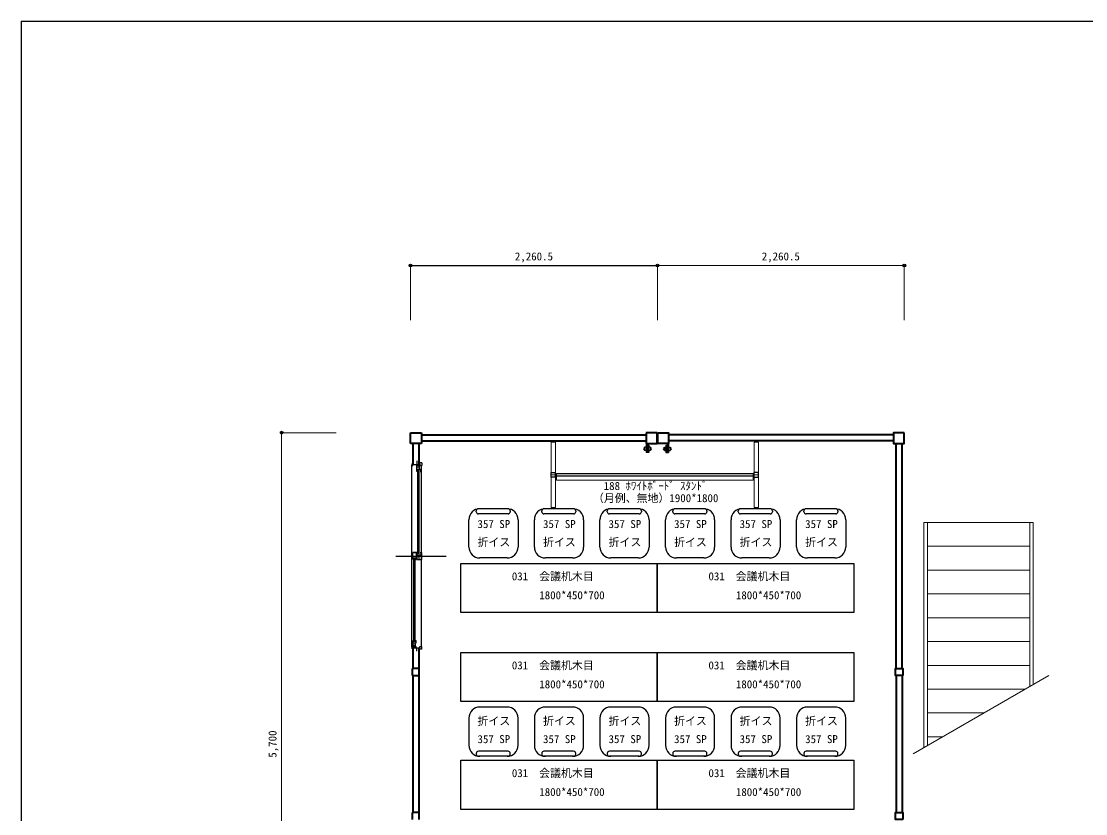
# Model space of a CAD drawing. Units: millimetres, scale not verified. Extents: x -9777 to 9888, y -7005 to 6977.
# Drawn here: x -9777 to -32, y -276 to 6977 of the extents above; entities that cross this region are included whole.
import ezdxf
from ezdxf.enums import TextEntityAlignment as Align

# ---------------------------------------------------------------- set-up
doc = ezdxf.new("R2010")
doc.units = ezdxf.units.MM
doc.header["$LTSCALE"] = 50
doc.header["$PDMODE"] = 32
doc.header["$PDSIZE"] = 25
for name, color, linetype, lineweight in [('0-0', 7, 'Continuous', 25), ('0-1', 7, 'Continuous', 25), ('0-2', 7, 'Continuous', 25)]:
    doc.layers.add(name, color=color, linetype=linetype, lineweight=lineweight)
doc.styles.add('ＭＳ ゴシック', font='')
doc.styles.get('ＭＳ ゴシック').set_extended_font_data('MS Gothic')

msp = doc.modelspace()

# ---------------------------------------------------------------- linework, layer by layer
at = {"layer": '0-0'}
msp.add_line((-9777.2, 6977.36), (-9777.2, -6298.92), dxfattribs=at)
msp.add_lwpolyline([(-9777.2, 6977.36), (9884.96, 6977.36), (9884.96, -7005.08)], dxfattribs=at)
at = {"layer": '0-1', "color": 4, "lineweight": 18}
for p, q in [((-6213.44, 4741.76), (-6213.44, 4241.76)), ((-6113.44, 4741.76), (-4055.44, 4741.76)), ((-3952.94, 4741.76), (-3952.94, 4241.76)), ((-3952.94, 4741.76), (-3952.94, 4241.76)), ((-3952.94, 4741.76), (-1692.44, 4741.76)), ((-1692.44, 4741.76), (-1692.44, 4241.76)), ((-1480.44, 2389.76), (-1512.44, 2389.76)), ((-1512.44, 330.04), (-1512.44, 2389.76)), ((-1480.44, 348.52), (-1480.44, 2389.76)), ((-544.44, 888.92), (-544.44, 2389.76)), ((-512.44, 907.39), (-512.44, 2389.76)), ((-1480.44, 2171.85), (-544.44, 2171.85)), ((-1480.44, 1953.93), (-544.44, 1953.93)), ((-1480.44, 1736.01), (-544.44, 1736.01)), ((-1480.44, 1518.1), (-544.44, 1518.1)), ((-1480.44, 1300.18), (-544.44, 1300.18)), ((-1480.44, 1082.26), (-544.44, 1082.26)), ((-1609.89, 273.78), (-369.28, 990.05)), ((-1480.44, 864.35), (-587, 864.35)), ((-1480.44, 646.43), (-964.44, 646.43)), ((-1480.44, 428.51), (-1341.88, 428.51))]:
    msp.add_line(p, q, dxfattribs=at)
at = {"layer": '0-1'}
for p, q in [((-6213.44, 4741.76), (-3952.94, 4741.76)), ((-4055.44, 3078.26), (-4070.44, 3078.26)), ((-4070.44, 3078.26), (-4070.44, 3050.26)), ((-4055.44, 3050.26), (-4070.44, 3050.26)), ((-4055.44, 3111.76), (-4055.44, 3031.76)), ((-4031.44, 3031.76), (-4055.44, 3031.76)), ((-4043.44, 3111.76), (-4043.44, 3031.76)), ((-4031.44, 3096.76), (-4043.44, 3096.76)), ((-4031.44, 3096.76), (-4031.44, 3031.76)), ((-4016.44, 3078.26), (-4031.44, 3078.26)), ((-4016.44, 3050.26), (-4031.44, 3050.26)), ((-4016.44, 3078.26), (-4016.44, 3050.26)), ((-3889.44, 3078.26), (-3889.44, 3050.26)), ((-3889.44, 3078.26), (-3874.44, 3078.26)), ((-3889.44, 3050.26), (-3874.44, 3050.26)), ((-3874.44, 3096.76), (-3874.44, 3031.76)), ((-3874.44, 3096.76), (-3862.44, 3096.76)), ((-3874.44, 3031.76), (-3850.44, 3031.76)), ((-3862.44, 3111.76), (-3862.44, 3031.76)), ((-3850.44, 3111.76), (-3850.44, 3031.76)), ((-3850.44, 3078.26), (-3835.44, 3078.26)), ((-3850.44, 3050.26), (-3835.44, 3050.26)), ((-3835.44, 3078.26), (-3835.44, 3050.26)), ((-6198.19, 2933.06), (-6198.19, 2921.76)), ((-6155.19, 2952.76), (-6155.19, 2921.76)), ((-6155.19, 2927.76), (-6152.19, 2927.76)), ((-6108.44, 2935.76), (-6138.44, 2935.76)), ((-6128.19, 2927.76), (-6128.19, 2910.76)), ((-6108.44, 2935.76), (-6108.44, 2910.76)), ((-6201.19, 2918.26), (-6197.69, 2921.76)), ((-6201.19, 1247.26), (-6201.19, 2918.26)), ((-6198.19, 2921.76), (-6128.19, 2921.76)), ((-6193.94, 2921.76), (-6193.94, 2911.76)), ((-6193.94, 2911.76), (-6192.44, 2911.76)), ((-6158.34, 2921.76), (-6158.34, 2913.76)), ((-6154.44, 2911.76), (-6151.44, 2911.76)), ((-6154.44, 2898.51), (-6132.94, 2898.51)), ((-6154.44, 2877.31), (-6132.94, 2877.31)), ((-6151.44, 2913.76), (-6151.44, 2911.76)), ((-6146.94, 2913.76), (-6146.94, 2921.76)), ((-6146.94, 2913.76), (-6146.44, 2908.76)), ((-6145.44, 2103.26), (-6145.44, 2867.76)), ((-6137.14, 2915.76), (-6132.94, 2915.76)), ((-6137.14, 2915.76), (-6137.14, 2898.51)), ((-6133.44, 2103.26), (-6133.44, 2867.76)), ((-6132.94, 2915.76), (-6132.94, 2877.31)), ((-6132.94, 2878.26), (-6122.94, 2878.26)), ((-6128.19, 2910.76), (-6113.19, 2910.76)), ((-6125.04, 2855.76), (-6126.44, 2855.76)), ((-6126.14, 2855.76), (-6122.94, 2855.76)), ((-6122.94, 2878.26), (-6122.94, 2855.76)), ((-6113.19, 2910.76), (-6108.44, 2910.76)), ((-6113.19, 1254.76), (-6113.19, 2910.76)), ((-6347.86, 2082.76), (-5887.85, 2082.76)), ((-6193.44, 2050.26), (-6193.44, 2115.26)), ((-6156.44, 2115.26), (-6193.44, 2115.26)), ((-6161.94, 2072.06), (-6193.44, 2072.06)), ((-6193.44, 2050.26), (-6191.44, 2050.26)), ((-6188.14, 2115.26), (-6156.94, 2115.26)), ((-6184.44, 1297.76), (-6184.44, 2062.26)), ((-6172.44, 1297.76), (-6172.44, 2062.26)), ((-6164.04, 2050.26), (-6165.44, 2050.26)), ((-6165.14, 2050.26), (-6161.94, 2050.26)), ((-6161.94, 2115.26), (-6161.94, 2050.26)), ((-6160.04, 2107.26), (-6160.04, 2098.96)), ((-6154.44, 2098.96), (-6160.04, 2098.96)), ((-6156.44, 2102.27), (-6156.44, 2115.26)), ((-6154.44, 2115.26), (-6154.44, 2050.26)), ((-6154.44, 2115.26), (-6152.44, 2115.26)), ((-6154.44, 2094.26), (-6119.24, 2094.26)), ((-6154.44, 2050.26), (-6112.94, 2050.26)), ((-6134.69, 2050.26), (-6134.69, 2094.26)), ((-6119.24, 2115.26), (-6119.24, 2094.26)), ((-6193.44, 1309.76), (-6193.44, 1264.75)), ((-6193.44, 1309.76), (-6191.44, 1309.76)), ((-6193.44, 1288.21), (-6167.94, 1288.21)), ((-6167.94, 1249.76), (-6167.94, 1288.21)), ((-6162.94, 1287.26), (-6167.94, 1287.26)), ((-6167.94, 1264.76), (-6167.94, 1287.26)), ((-6167.44, 1287.26), (-6161.94, 1287.26)), ((-6164.04, 1309.76), (-6165.44, 1309.76)), ((-6165.14, 1309.76), (-6161.94, 1309.76)), ((-6161.94, 1287.26), (-6161.94, 1309.76)), ((-6201.19, 1247.26), (-6197.69, 1243.76)), ((-6198.19, 1243.76), (-6128.19, 1243.76)), ((-6198.19, 1232.46), (-6198.19, 1243.76)), ((-6193.94, 1253.76), (-6192.44, 1253.76)), ((-6193.94, 1243.76), (-6193.94, 1253.76)), ((-6193.44, 1266.46), (-6167.94, 1266.46)), ((-6189.44, 1253.83), (-6193.44, 1264.75)), ((-6189.44, 1253.83), (-6189.44, 1246.76)), ((-6189.44, 1253.76), (-6186.44, 1253.76)), ((-6186.44, 1251.77), (-6186.44, 1253.76)), ((-6181.44, 1256.76), (-6181.94, 1251.78)), ((-6181.94, 1251.75), (-6181.94, 1243.76)), ((-6172.14, 1249.76), (-6172.14, 1266.46)), ((-6172.14, 1249.76), (-6167.94, 1249.76)), ((-6164.44, 1256.26), (-6160.44, 1256.26)), ((-6164.44, 1243.76), (-6164.44, 1256.26)), ((-6160.44, 1243.76), (-6160.44, 1256.26)), ((-6155.19, 1212.76), (-6155.19, 1243.76)), ((-6155.19, 1237.76), (-6152.19, 1237.76)), ((-6108.44, 1229.76), (-6138.44, 1229.76)), ((-6128.19, 1254.76), (-6113.19, 1254.76)), ((-6128.19, 1237.76), (-6128.19, 1254.76)), ((-6113.19, 1254.76), (-6108.44, 1254.76)), ((-6108.44, 1229.76), (-6108.44, 1254.76))]:
    msp.add_line(p, q, dxfattribs=at)
at = {"layer": '0-1', "color": 2, "lineweight": 40}
for p, q in [((-6213.44, 3111.76), (-6213.44, 3211.76)), ((-6213.44, 3211.76), (-6113.44, 3211.76)), ((-6113.44, 3211.76), (-6113.44, 3111.76)), ((-6113.44, 3191.76), (-4055.44, 3191.76)), ((-6113.44, 3136.76), (-4055.44, 3136.76)), ((-4055.44, 3211.76), (-4055.44, 3111.76)), ((-3955.44, 3211.76), (-4055.44, 3211.76)), ((-3955.44, 3111.76), (-3955.44, 3211.76)), ((-1792.44, 3191.76), (-3850.44, 3191.76)), ((-1792.44, 3136.76), (-3850.44, 3136.76)), ((-6113.44, 3111.76), (-6213.44, 3111.76)), ((-6193.44, 3111.76), (-6193.44, 2921.76)), ((-6138.44, 3111.76), (-6138.44, 2921.76)), ((-4055.44, 3111.76), (-3955.44, 3111.76)), ((-1767.44, 1053.76), (-1767.44, 3111.76)), ((-1712.44, 1053.76), (-1712.44, 3111.76)), ((-6193.44, 1243.76), (-6193.44, 1053.76)), ((-6138.44, 1243.76), (-6138.44, 1053.76)), ((-6198.44, 1053.76), (-6198.44, 988.76)), ((-6133.44, 1053.76), (-6198.44, 1053.76)), ((-6198.44, 988.76), (-6133.44, 988.76)), ((-6193.44, 988.76), (-6193.44, -265.24)), ((-6138.44, 988.76), (-6138.44, -265.24)), ((-6133.44, 988.76), (-6133.44, 1053.76)), ((-1767.44, 988.76), (-1767.44, -265.24)), ((-1712.44, 988.76), (-1712.44, -265.24)), ((-6198.44, -265.24), (-6198.44, -330.24)), ((-6133.44, -265.24), (-6198.44, -265.24)), ((-6133.44, -330.24), (-6133.44, -265.24))]:
    msp.add_line(p, q, dxfattribs=at)
at = {"layer": '0-1', "color": 4, "lineweight": 18}
for points in [[(-7393.44, -2488.24), (-7393.44, 3211.76), (-6893.44, 3211.76)], [(-1480.44, 2389.76), (-544.44, 2389.76), (-512.44, 2389.76)]]:
    msp.add_lwpolyline(points, dxfattribs=at)
at = {"layer": '0-1', "color": 2, "lineweight": 40}
for points in [[(-3950.44, 3211.76), (-3850.44, 3211.76), (-3850.44, 3111.76), (-3950.44, 3111.76)], [(-1692.44, 3211.76), (-1792.44, 3211.76), (-1792.44, 3111.76), (-1692.44, 3111.76)], [(-1707.44, 988.76), (-1772.44, 988.76), (-1772.44, 1053.76), (-1707.44, 1053.76)], [(-1707.44, -330.24), (-1772.44, -330.24), (-1772.44, -265.24), (-1707.44, -265.24)]]:
    msp.add_lwpolyline(points, close=True, dxfattribs=at)
at = {"layer": '0-1'}
for points in [[(-6154.44, 2918.76), (-6151.44, 2918.76), (-6151.44, 2916.77)], [(-6152.44, 2855.76), (-6154.44, 2855.76), (-6154.44, 2918.76)], [(-6126.44, 2115.26), (-6112.94, 2115.26), (-6112.94, 2050.26)], [(-6189.44, 1246.76), (-6186.44, 1246.76), (-6186.44, 1248.76)]]:
    msp.add_lwpolyline(points, dxfattribs=at)
for centre, radius, start, end in [((-4070.44, 3064.26), 10, 90, 270), ((-4016.44, 3064.26), 10, 270, 90), ((-3889.44, 3064.26), 10, 89.99998, 269.99998), ((-3835.44, 3064.26), 10, 270, 90), ((-6181.64, 1251.75), 0.3, 174.2894, 180)]:
    msp.add_arc(centre, radius, start, end, dxfattribs=at)
at = {"layer": '0-1', "color": 4}
for p in [(-6213.44, 4741.76), (-3952.94, 4741.76), (-1692.44, 4741.76), (-7393.44, 3211.76)]:
    msp.add_point(p, dxfattribs=at)
at = {"layer": '0-2', "color": 4, "lineweight": 18}
for p, q in [((-4926.66, 3126.13), (-4886.66, 3126.13)), ((-4926.66, 3126.13), (-4926.66, 2848.63)), ((-4886.66, 3126.13), (-4886.66, 2848.63)), ((-3026.66, 3126.13), (-3066.66, 3126.13)), ((-3066.66, 3126.13), (-3066.66, 2848.63)), ((-3026.66, 3126.13), (-3026.66, 2848.63)), ((-4876.66, 2836.13), (-4886.66, 2836.13)), ((-3076.66, 2836.13), (-3066.66, 2836.13)), ((-4926.66, 2826.13), (-4886.66, 2826.13)), ((-4926.66, 2803.63), (-4926.66, 2526.13)), ((-4876.66, 2816.13), (-4886.66, 2816.13)), ((-4886.66, 2803.63), (-4886.66, 2526.13)), ((-4876.66, 2813.63), (-4876.66, 2778.64)), ((-4876.66, 2778.64), (-3076.66, 2778.64)), ((-3076.66, 2816.13), (-3066.66, 2816.13)), ((-3076.66, 2813.63), (-3076.66, 2778.64)), ((-3026.66, 2826.13), (-3066.66, 2826.13)), ((-3066.66, 2803.63), (-3066.66, 2526.13)), ((-3026.66, 2803.63), (-3026.66, 2526.13)), ((-4926.66, 2526.13), (-4886.66, 2526.13)), ((-3026.66, 2526.13), (-3066.66, 2526.13))]:
    msp.add_line(p, q, dxfattribs=at)
at = {"layer": '0-2'}
for p, q in [((-4926.66, 2848.63), (-4886.66, 2848.63)), ((-4926.66, 2803.63), (-4926.66, 2848.63)), ((-4886.66, 2803.63), (-4886.66, 2848.63)), ((-3026.66, 2848.63), (-3066.66, 2848.63)), ((-3066.66, 2803.63), (-3066.66, 2848.63)), ((-3026.66, 2803.63), (-3026.66, 2848.63)), ((-4886.66, 2803.63), (-4926.66, 2803.63)), ((-3066.66, 2803.63), (-3026.66, 2803.63)), ((-5612.38, 2488.63), (-5612.38, 2495.19)), ((-5320.1, 2515.19), (-5592.38, 2515.19)), ((-5320.1, 2468.63), (-5592.38, 2468.63)), ((-5300.1, 2495.19), (-5300.1, 2488.63)), ((-5012.38, 2488.63), (-5012.38, 2495.19)), ((-4720.1, 2515.19), (-4992.38, 2515.19)), ((-4720.1, 2468.63), (-4992.38, 2468.63)), ((-4700.1, 2495.19), (-4700.1, 2488.63)), ((-4412.38, 2488.63), (-4412.38, 2495.19)), ((-4120.1, 2515.19), (-4392.38, 2515.19)), ((-4120.1, 2468.63), (-4392.38, 2468.63)), ((-4100.1, 2495.19), (-4100.1, 2488.63)), ((-3812.38, 2488.63), (-3812.38, 2495.19)), ((-3520.1, 2515.19), (-3792.38, 2515.19)), ((-3520.1, 2468.63), (-3792.38, 2468.63)), ((-3500.1, 2495.19), (-3500.1, 2488.63)), ((-3212.38, 2488.63), (-3212.38, 2495.19)), ((-2920.1, 2515.19), (-3192.38, 2515.19)), ((-2920.1, 2468.63), (-3192.38, 2468.63)), ((-2900.1, 2495.19), (-2900.1, 2488.63)), ((-2612.38, 2488.63), (-2612.38, 2495.19)), ((-2320.1, 2515.19), (-2592.38, 2515.19)), ((-2320.1, 2468.63), (-2592.38, 2468.63)), ((-2300.1, 2495.19), (-2300.1, 2488.63)), ((-5679.13, 2165.19), (-5679.13, 2415.19)), ((-5229.13, 2415.19), (-5229.13, 2165.19)), ((-5079.13, 2165.19), (-5079.13, 2415.19)), ((-4629.13, 2415.19), (-4629.13, 2165.19)), ((-4479.13, 2165.19), (-4479.13, 2415.19)), ((-4029.13, 2415.19), (-4029.13, 2165.19)), ((-3879.13, 2165.19), (-3879.13, 2415.19)), ((-3429.13, 2415.19), (-3429.13, 2165.19)), ((-3279.13, 2165.19), (-3279.13, 2415.19)), ((-2829.13, 2415.19), (-2829.13, 2165.19)), ((-2679.13, 2165.19), (-2679.13, 2415.19)), ((-2229.13, 2415.19), (-2229.13, 2165.19)), ((-5329.13, 2065.19), (-5579.13, 2065.19)), ((-4729.13, 2065.19), (-4979.13, 2065.19)), ((-4129.13, 2065.19), (-4379.13, 2065.19)), ((-3529.13, 2065.19), (-3779.13, 2065.19)), ((-2929.13, 2065.19), (-3179.13, 2065.19)), ((-2329.13, 2065.19), (-2579.13, 2065.19)), ((-5329.13, 700.16), (-5579.13, 700.16)), ((-4729.13, 700.16), (-4979.13, 700.16)), ((-4129.13, 700.16), (-4379.13, 700.16)), ((-3529.13, 700.16), (-3779.13, 700.16)), ((-2929.13, 700.16), (-3179.13, 700.16)), ((-2329.13, 700.16), (-2579.13, 700.16)), ((-5679.13, 600.16), (-5679.13, 350.16)), ((-5229.13, 350.16), (-5229.13, 600.16)), ((-5079.13, 600.16), (-5079.13, 350.16)), ((-4629.13, 350.16), (-4629.13, 600.16)), ((-4479.13, 600.16), (-4479.13, 350.16)), ((-4029.13, 350.16), (-4029.13, 600.16)), ((-3879.13, 600.16), (-3879.13, 350.16)), ((-3429.13, 350.16), (-3429.13, 600.16)), ((-3279.13, 600.16), (-3279.13, 350.16)), ((-2829.13, 350.16), (-2829.13, 600.16)), ((-2679.13, 600.16), (-2679.13, 350.16)), ((-2229.13, 350.16), (-2229.13, 600.16)), ((-5320.1, 296.73), (-5592.38, 296.73)), ((-4720.1, 296.73), (-4992.38, 296.73)), ((-4120.1, 296.73), (-4392.38, 296.73)), ((-3520.1, 296.73), (-3792.38, 296.73)), ((-2920.1, 296.73), (-3192.38, 296.73)), ((-2320.1, 296.73), (-2592.38, 296.73)), ((-5612.38, 276.73), (-5612.38, 270.16)), ((-5320.1, 250.16), (-5592.38, 250.16)), ((-5300.1, 270.16), (-5300.1, 276.73)), ((-5012.38, 276.73), (-5012.38, 270.16)), ((-4720.1, 250.16), (-4992.38, 250.16)), ((-4700.1, 270.16), (-4700.1, 276.73)), ((-4412.38, 276.73), (-4412.38, 270.16)), ((-4120.1, 250.16), (-4392.38, 250.16)), ((-4100.1, 270.16), (-4100.1, 276.73)), ((-3812.38, 276.73), (-3812.38, 270.16)), ((-3520.1, 250.16), (-3792.38, 250.16)), ((-3500.1, 270.16), (-3500.1, 276.73)), ((-3212.38, 276.73), (-3212.38, 270.16)), ((-2920.1, 250.16), (-3192.38, 250.16)), ((-2900.1, 270.16), (-2900.1, 276.73)), ((-2612.38, 276.73), (-2612.38, 270.16)), ((-2320.1, 250.16), (-2592.38, 250.16)), ((-2300.1, 270.16), (-2300.1, 276.73))]:
    msp.add_line(p, q, dxfattribs=at)
for points in [[(-4876.66, 2813.63), (-4876.66, 2838.64), (-3076.66, 2838.64), (-3076.66, 2813.63)], [(-5754.13, 1565.2), (-5754.13, 2015.19), (-3954.13, 2015.19), (-3954.13, 1565.2)], [(-3954.13, 1565.2), (-3954.13, 2015.19), (-2154.13, 2015.19), (-2154.13, 1565.2)], [(-5754.13, 750.16), (-5754.13, 1200.16), (-3954.13, 1200.16), (-3954.13, 750.16)], [(-3954.13, 750.16), (-3954.13, 1200.16), (-2154.13, 1200.16), (-2154.13, 750.16)], [(-5754.13, -236.17), (-5754.13, 213.83), (-3954.13, 213.83), (-3954.13, -236.17)], [(-3954.13, -236.17), (-3954.13, 213.83), (-2154.13, 213.83), (-2154.13, -236.17)]]:
    msp.add_lwpolyline(points, close=True, dxfattribs=at)
for centre, radius, start, end in [((-5579.13, 2415.19), 100, 90, 180), ((-5592.38, 2495.19), 20, 90, 180), ((-5592.38, 2488.63), 20, 180, 270), ((-5329.13, 2415.19), 100, 0, 90), ((-5320.1, 2495.19), 20, 0, 90), ((-5320.1, 2488.63), 20, 270, 0), ((-4979.13, 2415.19), 100, 90, 180), ((-4992.38, 2495.19), 20, 90, 180), ((-4992.38, 2488.63), 20, 180, 270), ((-4729.13, 2415.19), 100, 0, 90), ((-4720.1, 2495.19), 20, 0, 90), ((-4720.1, 2488.63), 20, 270, 0), ((-4379.13, 2415.19), 100, 90, 180), ((-4392.38, 2495.19), 20, 90, 180), ((-4392.38, 2488.63), 20, 180, 270), ((-4129.13, 2415.19), 100, 0, 90), ((-4120.1, 2495.19), 20, 0, 90), ((-4120.1, 2488.63), 20, 270, 0), ((-3779.13, 2415.19), 100, 90, 180), ((-3792.38, 2495.19), 20, 90, 180), ((-3792.38, 2488.63), 20, 180, 270), ((-3529.13, 2415.19), 100, 0, 90), ((-3520.1, 2495.19), 20, 0, 90), ((-3520.1, 2488.63), 20, 270, 0), ((-3179.13, 2415.19), 100, 90, 180), ((-3192.38, 2495.19), 20, 90, 180), ((-3192.38, 2488.63), 20, 180, 270), ((-2929.13, 2415.19), 100, 0, 90), ((-2920.1, 2495.19), 20, 0, 90), ((-2920.1, 2488.63), 20, 270, 0), ((-2579.13, 2415.19), 100, 90, 180), ((-2592.38, 2495.19), 20, 90, 180), ((-2592.38, 2488.63), 20, 180, 270), ((-2329.13, 2415.19), 100, 0, 90), ((-2320.1, 2495.19), 20, 0, 90), ((-2320.1, 2488.63), 20, 270, 0), ((-5579.13, 2165.19), 100, 180, 270), ((-5329.13, 2165.19), 100, 270, 0), ((-4979.13, 2165.19), 100, 180, 270), ((-4729.13, 2165.19), 100, 270, 0), ((-4379.13, 2165.19), 100, 180, 270), ((-4129.13, 2165.19), 100, 270, 0), ((-3779.13, 2165.19), 100, 180, 270), ((-3529.13, 2165.19), 100, 270, 0), ((-3179.13, 2165.19), 100, 180, 270), ((-2929.13, 2165.19), 100, 270, 0), ((-2579.13, 2165.19), 100, 180, 270), ((-2329.13, 2165.19), 100, 270, 0), ((-5579.13, 600.16), 100, 90, 180), ((-5329.13, 600.16), 100, 0, 90), ((-4979.13, 600.16), 100, 90, 180), ((-4729.13, 600.16), 100, 0, 90), ((-4379.13, 600.16), 100, 90, 180), ((-4129.13, 600.16), 100, 0, 90), ((-3779.13, 600.16), 100, 90, 180), ((-3529.13, 600.16), 100, 0, 90), ((-3179.13, 600.16), 100, 90, 180), ((-2929.13, 600.16), 100, 0, 90), ((-2579.13, 600.16), 100, 90, 180), ((-2329.13, 600.16), 100, 0, 90), ((-5579.13, 350.16), 100, 180, 270), ((-5592.38, 276.73), 20, 90, 180), ((-5329.13, 350.16), 100, 270, 0), ((-5320.1, 276.73), 20, 0, 90), ((-4979.13, 350.16), 100, 180, 270), ((-4992.38, 276.73), 20, 90, 180), ((-4729.13, 350.16), 100, 270, 0), ((-4720.1, 276.73), 20, 0, 90), ((-4379.13, 350.16), 100, 180, 270), ((-4392.38, 276.73), 20, 90, 180), ((-4129.13, 350.16), 100, 270, 0), ((-4120.1, 276.73), 20, 0, 90), ((-3779.13, 350.16), 100, 180, 270), ((-3792.38, 276.73), 20, 90, 180), ((-3529.13, 350.16), 100, 270, 0), ((-3520.1, 276.73), 20, 0, 90), ((-3179.13, 350.16), 100, 180, 270), ((-3192.38, 276.73), 20, 90, 180), ((-2929.13, 350.16), 100, 270, 0), ((-2920.1, 276.73), 20, 0, 90), ((-2579.13, 350.16), 100, 180, 270), ((-2592.38, 276.73), 20, 90, 180), ((-2329.13, 350.16), 100, 270, 0), ((-2320.1, 276.73), 20, 0, 90), ((-5592.38, 270.16), 20, 180, 270), ((-5320.1, 270.16), 20, 270, 0), ((-4992.38, 270.16), 20, 180, 270), ((-4720.1, 270.16), 20, 270, 0), ((-4392.38, 270.16), 20, 180, 270), ((-4120.1, 270.16), 20, 270, 0), ((-3792.38, 270.16), 20, 180, 270), ((-3520.1, 270.16), 20, 270, 0), ((-3192.38, 270.16), 20, 180, 270), ((-2920.1, 270.16), 20, 270, 0), ((-2592.38, 270.16), 20, 180, 270), ((-2320.1, 270.16), 20, 270, 0)]:
    msp.add_arc(centre, radius, start, end, dxfattribs=at)

# ---------------------------------------------------------------- texts
at = {"layer": '0-1', "color": 4, "style": 'ＭＳ ゴシック'}
for p in [(-5258.19, 4766.76), (-2997.69, 4766.76)]:
    msp.add_text('2,260.5', height=73.31, dxfattribs=at).set_placement(p, align=Align.BOTTOM_LEFT)
msp.add_text('5,700', height=73.31, rotation=90, dxfattribs=at).set_placement((-7418.44, 236.76), align=Align.BOTTOM_LEFT)
at = {"layer": '0-2', "color": 4, "style": 'ＭＳ ゴシック'}
for s, p in [('188 ﾎﾜｲﾄﾎﾞｰﾄﾞ ｽﾀﾝﾄﾞ', (-4444.74, 2665.56)), ('（月例、無地）1900*1800', (-4543.4, 2554.03)), ('357 SP', (-5600.35, 2316.94)), ('357 SP', (-5000.35, 2316.94)), ('357 SP', (-4400.35, 2316.94)), ('357 SP', (-3800.35, 2316.94)), ('357 SP', (-3200.35, 2316.94)), ('357 SP', (-2600.35, 2316.94)), ('折イス', (-5600.35, 2151)), ('折イス', (-5000.35, 2151)), ('折イス', (-4400.35, 2151)), ('折イス', (-3800.35, 2151)), ('折イス', (-3200.35, 2151)), ('折イス', (-2600.35, 2151)), ('031\u3000会議机木目', (-5285.72, 1838.55)), ('031\u3000会議机木目', (-3485.72, 1838.55)), ('1800*450*700', (-5034.6, 1665.37)), ('1800*450*700', (-3234.6, 1665.37)), ('031\u3000会議机木目', (-5285.72, 1023.51)), ('031\u3000会議机木目', (-3485.72, 1023.51)), ('1800*450*700', (-5034.6, 850.33)), ('1800*450*700', (-3234.6, 850.33)), ('折イス', (-5600.35, 514.36)), ('折イス', (-5000.35, 514.36)), ('折イス', (-4400.35, 514.36)), ('折イス', (-3800.35, 514.36)), ('折イス', (-3200.35, 514.36)), ('折イス', (-2600.35, 514.36)), ('357 SP', (-5600.35, 348.42)), ('357 SP', (-5000.35, 348.42)), ('357 SP', (-4400.35, 348.42)), ('357 SP', (-3800.35, 348.42)), ('357 SP', (-3200.35, 348.42)), ('357 SP', (-2600.35, 348.42)), ('031\u3000会議机木目', (-5285.72, 37.19)), ('031\u3000会議机木目', (-3485.72, 37.19)), ('1800*450*700', (-5034.6, -136)), ('1800*450*700', (-3234.6, -136))]:
    msp.add_text(s, height=73.31, dxfattribs=at).set_placement(p, align=Align.BOTTOM_LEFT)

doc.saveas('drawing.dxf')
